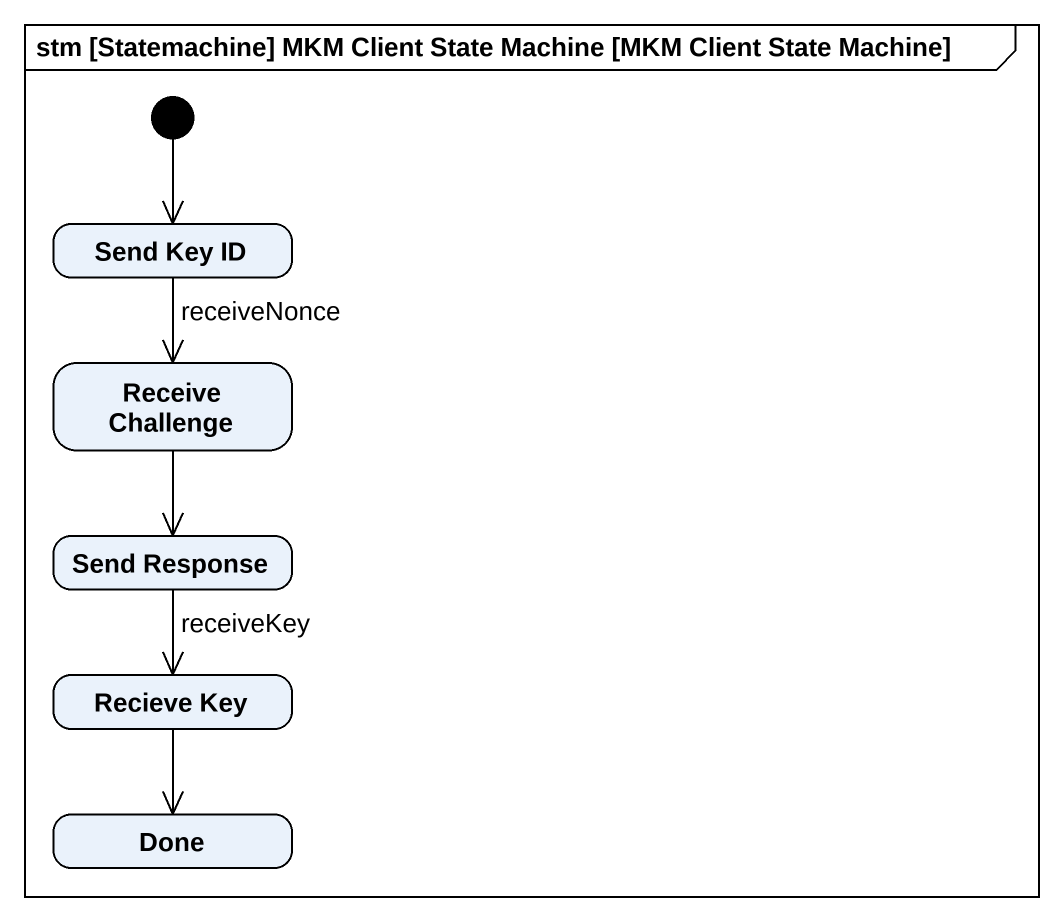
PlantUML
@startuml
mainframe stm [Statemachine] MKM Client State Machine [MKM Client State Machine]
hide empty description
state "Send Key ID" as Send_Key_ID
state "Receive Challenge" as Receive_Challenge
state "Send Response" as Send_Response
state "Recieve Key" as Recieve_Key
state Done
[*] --> Send_Key_ID
Send_Key_ID --> Receive_Challenge : receiveNonce
Receive_Challenge --> Send_Response
Send_Response --> Recieve_Key : receiveKey
Recieve_Key --> Done
@enduml
